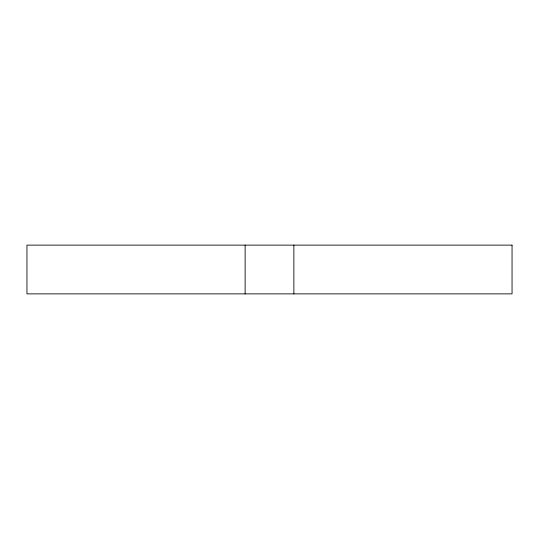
<?xml version="1.0" encoding="UTF-8"?>
<svg xmlns="http://www.w3.org/2000/svg" width="539" height="539" viewBox="0 0 539 539"><rect width="100%" height="100%" fill="white"/><g stroke="black" fill="none" stroke-linecap="round" stroke-linejoin="round"><path stroke-width="0.81" d="M293.876 245.124L293.876 293.876M245.124 245.124L245.124 293.876M512.05 245.124L26.95 245.124L26.95 293.876L512.05 293.876L512.05 245.124"/></g></svg>
